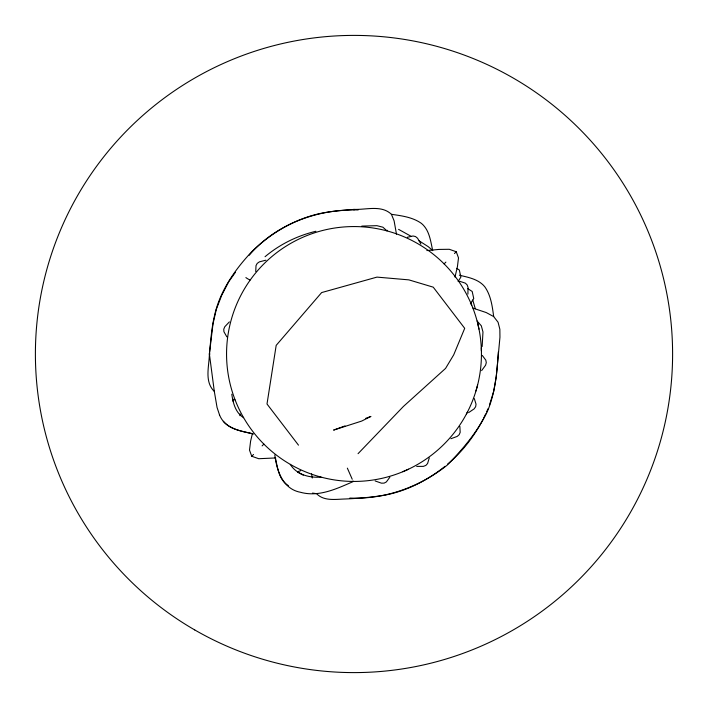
<?xml version="1.0" encoding="UTF-8"?>
<svg xmlns="http://www.w3.org/2000/svg" width="708" height="708" viewBox="0 0 708 708"><rect width="100%" height="100%" fill="white"/><g stroke="black" fill="none" stroke-linecap="round" stroke-linejoin="round"><path stroke-width="1.06" d="M396.471 234.171L394.099 220.816L391.427 214.32C381.426 204.762 366.346 209.878 354 209.391C341.477 210.586 328.831 211.258 316.573 214.32C292.059 220.507 269.73 234.127 251.747 251.747C234.587 269.969 219.498 291.696 214.32 316.573C211.471 328.866 210.683 341.486 209.391 354C209.187 366.417 204.161 381.559 214.32 391.427L217.055 407.454L219.524 414.906M239.932 415.685L240.092 413.906M467.908 294.094L468.041 287.404L467.13 284.881L465.315 283.138L459.731 281.306M482.148 346.548L482.971 331.972L481.316 325.804L477.095 321.016M214.32 391.427L209.391 354L213.011 323.777L216.329 309.308L221.754 295.183L228.764 281.696L235.392 272.341M429.269 457.917L427.57 463.545L425.871 465.404L423.375 466.377L416.685 466.404M252.314 433.995L250.597 441.181L249.499 450.102L251.747 456.253L258.721 458.713L275.704 457.943M454.961 277.085L457.403 266.819L458.501 257.898L456.253 251.747L449.279 249.287L438.836 249.428L426.836 250.579M387.152 230.268L386.984 230.905L382.913 227.206L376.904 225.675L361.788 226.1M475.953 390.993L477.617 384.966M489.538 404.808L493.68 391.427L496.29 376.594L499.945 337.265L499.857 329.291L498.069 322.237L493.68 316.573L486.201 312.547L473.041 308.166M486.661 411.826L487.927 408.826M483.387 418.676L485.768 413.799M466.395 414.074L467.333 412.215M482.918 419.649C474.015 436.535 462.165 451.987 447.483 464.244M389.86 477.192L386.364 481.927L384.143 483.104L381.462 483.175L375.151 480.953M458.111 281.457L460.89 277.102L459.333 270.031L456.722 268.359M470.395 303.759L473.74 298.528L472.183 291.457L467.82 288.678M481.626 370.611L485.591 365.213L486.29 362.638L485.812 360.16L482.298 355.443M249.198 255.252C275.589 224.135 318.016 208.807 358.177 209.94M358.053 453.678L403.383 406.481L445.562 368.408L453.713 354.841L464.705 328.326L433.234 287.165L408.87 279.872L376.957 277.111L321.636 292.572L276.182 345.371L267.005 404.002L298.484 445.155M251.747 456.253L253.526 454.474M262.11 445.89L263.889 444.111M444.111 263.889L445.89 262.11M454.474 253.526L456.253 251.747M229.365 321.892L224.772 326.76L223.755 329.238L223.932 331.751L226.843 336.858M265.04 256.721C279.722 244.349 297.254 235.729 315.901 231.268M445.013 466.342C427.225 480.502 406.365 491.281 383.851 495.308C371.098 497.308 358.213 498.45 345.318 498.981C335.68 499.22 323.99 501.441 316.573 493.68L312.502 493.087M468.572 412.64L474.121 408.888L475.652 406.702L476.033 404.206L474.316 398.586M402.772 471.74L408.489 469.2M344.991 425.924L333.583 430.101L361.682 421.074L370.93 416.428L365.744 418.331M407.312 237.295L413.047 235.994L415.507 236.552L417.578 238.242L420.906 244.056M297.714 471.661L300.688 470.705M450.89 438.721L457.182 436.429L459.2 434.677L460.173 432.358L459.873 426.481M265.881 260.199L259.394 261.854L257.216 263.403L256.013 265.615L255.738 271.491M321.016 477.095C309.617 478.033 296.555 474.705 290.28 464.368A127.44 127.44 0 0 1 290.28 243.632A127.44 127.44 0 0 1 481.44 354A127.44 127.44 0 0 1 290.28 464.368M209.391 354L210.046 354M349.823 498.06C384.984 499.582 419.702 486.971 447.164 465.183C462.678 449.35 477.342 432.048 487.131 412.021C495.281 393.144 497.096 372.142 498.326 351.903M391.427 214.32C401.79 215.79 412.684 217.197 421.446 223.409C429.499 230.109 430.544 241.03 432.721 250.605M459.386 275.217C468.439 277.377 478.413 279.147 484.706 286.669C490.927 295.378 492.29 306.245 493.68 316.573M252.526 433.703C240.065 430.942 224.684 428.42 219.524 414.879M253.508 434.039C242.986 431.225 230.79 430.154 223.294 421.304M233.047 399.206L234.959 399.834M411.127 236.322L398.595 229.365M297.785 472.183L303.281 475.174M288.386 485.661C278.651 479.829 277.598 467.439 275.279 457.395M419.118 240.817L428.269 246.694L432.11 249.995M243.632 417.72C235.516 412.773 233.038 403.002 231.799 394.188M470.475 302.369L471.74 305.228M347.354 468.138L352.23 479.254M352.982 480.953L353.239 481.555C336.743 488.724 318.865 497.352 300.475 492.281C282.722 488.945 276.748 470.634 274.819 454.952M472.776 300.077L475.272 308.706M477.617 323.034L478.989 329.14M232.728 399.294L233.1 401.33M311.529 473.829L312.29 478.024M481.29 347.743L481.36 350.876M354 209.391L354 210.046M250.366 279.793A4.929 0.85 35.9 0 1 245.871 277.589M194.7 629.916A318.6 318.6 0 0 0 672.6 354A318.6 318.6 0 0 0 194.7 78.084A318.6 318.6 0 0 0 194.7 629.916"/></g></svg>
